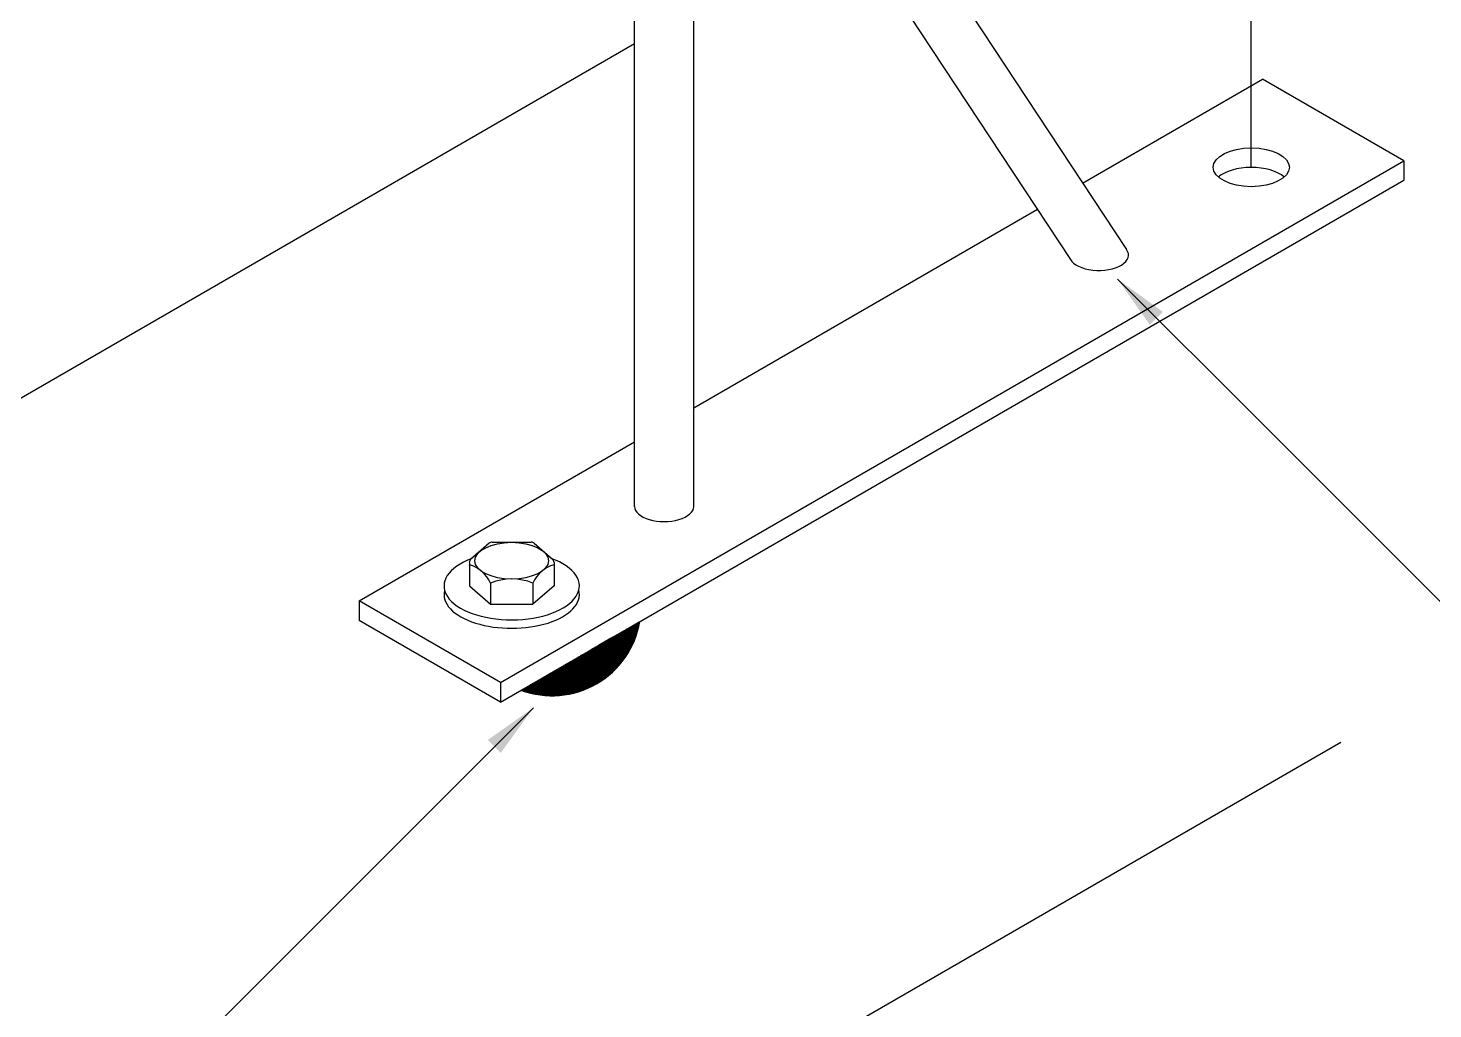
# Model space of a CAD drawing. Header units: millimetres. Extents: x -5986.9 to -5973.1, y -4697 to -4682.1.
# Drawn here: x -5982.581 to -5977.984, y -4690.92 to -4687.712 of the extents above; entities that cross this region are included whole.
import ezdxf

# ---------------------------------------------------------------- set-up
doc = ezdxf.new("R2010")
doc.units = ezdxf.units.MM
doc.header["$LTSCALE"] = 10
doc.linetypes.add('DASHDOT2', pattern=[0.5, 0.25, -0.125, 0, -0.125])
doc.layers.add('Termotécnica', color=7, linetype='Continuous')

msp = doc.modelspace()

# ---------------------------------------------------------------- linework, layer by layer
at = {"layer": 'Termotécnica', "color": 2}
for p, q in [((-5980.5968, -4689.2765), (-5980.5968, -4685.6498)), ((-5980.2605, -4686.5055), (-5978.9873, -4688.4366)), ((-5980.4028, -4689.2765), (-5980.4028, -4686.5943)), ((-5980.4028, -4686.5994), (-5979.1704, -4688.4686)), ((-5984.2676, -4689.8819), (-5980.5968, -4687.7626)), ((-5979.1306, -4688.2193), (-5978.5414, -4687.8791)), ((-5978.0795, -4688.1458), (-5978.5414, -4687.8791)), ((-5981.0356, -4689.8525), (-5978.0795, -4688.1458)), ((-5978.0795, -4688.1458), (-5978.0795, -4688.2098)), ((-5981.0356, -4689.9165), (-5978.0795, -4688.2098)), ((-5980.4028, -4688.9538), (-5979.2785, -4688.3047)), ((-5979.0158, -4688.533), (-5978.5444, -4689.0044)), ((-5978.5444, -4689.0044), (-5977.8321, -4689.7168)), ((-5981.4974, -4689.5858), (-5980.5968, -4689.0658)), ((-5981.0718, -4689.397), (-5981.1324, -4689.4495)), ((-5981.0627, -4689.3937), (-5980.9345, -4689.3937)), ((-5980.9255, -4689.397), (-5980.8649, -4689.4495)), ((-5981.1371, -4689.46), (-5981.1371, -4689.5368)), ((-5980.8601, -4689.46), (-5980.8601, -4689.5368)), ((-5981.0679, -4689.5274), (-5981.0679, -4689.5968)), ((-5980.9294, -4689.5274), (-5980.9294, -4689.5968)), ((-5981.1371, -4689.5368), (-5981.0679, -4689.5968)), ((-5980.8601, -4689.5368), (-5980.9294, -4689.5968)), ((-5981.4974, -4689.5858), (-5981.4974, -4689.6498)), ((-5981.0356, -4689.8525), (-5981.4974, -4689.5858)), ((-5981.0679, -4689.5968), (-5980.9294, -4689.5968)), ((-5981.0356, -4689.9165), (-5981.4974, -4689.6498)), ((-5981.0356, -4689.8525), (-5981.0356, -4689.9165)), ((-5980.9274, -4689.935), (-5982.4628, -4691.4705)), ((-5979.9152, -4690.9888), (-5978.2858, -4690.048))]:
    msp.add_line(p, q, dxfattribs=at)
at = {"layer": 'Termotécnica', "color": 1, "linetype": 'DASHDOT2'}
msp.add_line((-5978.5784, -4688.1671), (-5978.5784, -4687.1682), dxfattribs=at)
at = {"layer": 'Termotécnica', "color": 2}
for centre, radius, start, end in [((-5981.0627, -4689.4075), 0.0139, 90, 130.8835), ((-5980.9345, -4689.4075), 0.0139, 49.1154, 90), ((-5981.1233, -4689.46), 0.0139, 130.8835, 180), ((-5981.166, -4689.5708), 0.1073, 23.8935, 74.4182), ((-5980.8315, -4689.5706), 0.107, 105.499, 156.1892), ((-5980.8739, -4689.46), 0.0139, 0, 49.1154), ((-5980.9986, -4689.6987), 0.1848, 67.9752, 112.0031), ((-5980.8669, -4689.6042), 0.2916, 249.6625, 350.3652), ((-5980.8669, -4689.6042), 0.291, 249.6625, 350.2512), ((-5980.8669, -4689.6042), 0.2904, 249.8721, 350.1556), ((-5980.8669, -4689.6042), 0.2898, 249.9682, 350.0595), ((-5980.8669, -4689.6042), 0.2892, 250.0648, 349.9629), ((-5980.8669, -4689.6042), 0.2886, 250.162, 349.8657), ((-5980.8669, -4689.6042), 0.2881, 250.2597, 349.768), ((-5980.8669, -4689.6042), 0.2875, 250.3579, 349.6698), ((-5980.8669, -4689.6042), 0.2869, 250.4566, 349.5711), ((-5980.8669, -4689.6042), 0.2863, 250.556, 349.4717), ((-5980.8669, -4689.6042), 0.2857, 250.6558, 349.3719), ((-5980.8669, -4689.6042), 0.2852, 250.7563, 349.2714), ((-5980.8669, -4689.6042), 0.2846, 250.8572, 349.1705), ((-5980.8669, -4689.6042), 0.284, 250.9588, 349.0689), ((-5980.8669, -4689.6042), 0.2834, 251.0609, 348.9668), ((-5980.8669, -4689.6042), 0.2828, 251.1637, 348.864), ((-5980.8669, -4689.6042), 0.2822, 251.267, 348.7607), ((-5980.8669, -4689.6042), 0.2817, 251.3708, 348.6569), ((-5980.8669, -4689.6042), 0.2811, 251.4753, 348.5524), ((-5980.8669, -4689.6042), 0.2805, 251.5804, 348.4473), ((-5980.8669, -4689.6042), 0.2799, 251.6861, 348.3416), ((-5980.8669, -4689.6042), 0.2793, 251.7924, 348.2353), ((-5980.8669, -4689.6042), 0.2788, 251.8994, 348.1283), ((-5980.8669, -4689.6042), 0.2782, 252.0069, 348.0208), ((-5980.8669, -4689.6042), 0.2776, 252.1151, 347.9126), ((-5980.8669, -4689.6042), 0.277, 252.224, 347.8037), ((-5980.8669, -4689.6042), 0.2764, 252.3335, 347.6942), ((-5980.8669, -4689.6042), 0.2758, 252.4436, 347.5841), ((-5980.8669, -4689.6042), 0.2753, 252.5544, 347.4733), ((-5980.8669, -4689.6042), 0.2747, 252.6659, 347.3618), ((-5980.8669, -4689.6042), 0.2741, 252.778, 347.2497), ((-5980.8669, -4689.6042), 0.2735, 252.8908, 347.1369), ((-5980.8669, -4689.6042), 0.2729, 253.0044, 347.0233), ((-5980.8669, -4689.6042), 0.2724, 253.1186, 346.9091), ((-5980.8669, -4689.6042), 0.2718, 253.2335, 346.7942), ((-5980.8669, -4689.6042), 0.2712, 253.3491, 346.6786), ((-5980.8669, -4689.6042), 0.2706, 253.4654, 346.5622), ((-5980.8669, -4689.6042), 0.27, 253.5825, 346.4452), ((-5980.8669, -4689.6042), 0.2694, 253.7003, 346.3274), ((-5980.8669, -4689.6042), 0.2689, 253.8189, 346.2088), ((-5980.8669, -4689.6042), 0.2683, 253.9382, 346.0895), ((-5980.8669, -4689.6042), 0.2677, 254.0582, 345.9695), ((-5980.8669, -4689.6042), 0.2671, 254.1791, 345.8486), ((-5980.8669, -4689.6042), 0.2665, 254.3007, 345.727), ((-5980.8669, -4689.6042), 0.266, 254.4231, 345.6046), ((-5980.8669, -4689.6042), 0.2654, 254.5463, 345.4814), ((-5980.8669, -4689.6042), 0.2648, 254.6703, 345.3574), ((-5980.8669, -4689.6042), 0.2642, 254.7951, 345.2326), ((-5980.8669, -4689.6042), 0.2636, 254.9207, 345.107), ((-5980.8669, -4689.6042), 0.263, 255.0472, 344.9805), ((-5980.8669, -4689.6042), 0.2625, 255.1745, 344.8532), ((-5980.8669, -4689.6042), 0.2619, 255.3026, 344.7251), ((-5980.8669, -4689.6042), 0.2613, 255.4316, 344.5961), ((-5980.8669, -4689.6042), 0.2607, 255.5615, 344.4662), ((-5980.8669, -4689.6042), 0.2601, 255.6923, 344.3354), ((-5980.8669, -4689.6042), 0.2596, 255.824, 344.2037), ((-5980.8669, -4689.6042), 0.259, 255.9566, 344.0711), ((-5980.8669, -4689.6042), 0.2584, 256.0901, 343.9376), ((-5980.8669, -4689.6042), 0.2578, 256.2245, 343.8032), ((-5980.8669, -4689.6042), 0.2572, 256.3598, 343.6679), ((-5980.8669, -4689.6042), 0.2566, 256.4962, 343.5315), ((-5980.8669, -4689.6042), 0.2561, 256.6334, 343.3943), ((-5980.8669, -4689.6042), 0.2555, 256.7717, 343.256), ((-5980.8669, -4689.6042), 0.2549, 256.9109, 343.1168), ((-5980.8669, -4689.6042), 0.2543, 257.0512, 342.9765), ((-5980.8669, -4689.6042), 0.2537, 257.1925, 342.8352), ((-5980.8669, -4689.6042), 0.2537, 257.1925, 342.8352), ((-5980.8669, -4689.6042), 0.2532, 257.3348, 342.6929), ((-5980.8669, -4689.6042), 0.2526, 257.4781, 342.5496), ((-5980.8669, -4689.6042), 0.252, 257.6225, 342.4052), ((-5980.8669, -4689.6042), 0.2514, 257.7679, 342.2598), ((-5980.8669, -4689.6042), 0.2508, 257.9145, 342.1132), ((-5980.8669, -4689.6042), 0.2502, 258.0621, 341.9656), ((-5980.8669, -4689.6042), 0.2497, 258.2109, 341.8168), ((-5980.8669, -4689.6042), 0.2491, 258.3608, 341.6669), ((-5980.8669, -4689.6042), 0.2485, 258.5118, 341.5159), ((-5980.8669, -4689.6042), 0.2479, 258.664, 341.3637), ((-5980.8669, -4689.6042), 0.2473, 258.8174, 341.2103), ((-5980.8669, -4689.6042), 0.2468, 258.972, 341.0557), ((-5980.8669, -4689.6042), 0.2462, 259.1278, 340.8999), ((-5980.8669, -4689.6042), 0.2456, 259.2848, 340.7429), ((-5980.8669, -4689.6042), 0.245, 259.4431, 340.5846), ((-5980.8669, -4689.6042), 0.2444, 259.6027, 340.425), ((-5980.8669, -4689.6042), 0.2438, 259.7635, 340.2642), ((-5980.8669, -4689.6042), 0.2433, 259.9257, 340.102), ((-5980.8669, -4689.6042), 0.2427, 260.0891, 339.9386), ((-5980.8669, -4689.6042), 0.2421, 260.254, 339.7737), ((-5980.8669, -4689.6042), 0.2415, 260.4202, 339.6075), ((-5980.8669, -4689.6042), 0.2409, 260.5878, 339.4399), ((-5980.8669, -4689.6042), 0.2404, 260.7568, 339.2709), ((-5980.8669, -4689.6042), 0.2398, 260.9272, 339.1005), ((-5980.8669, -4689.6042), 0.2392, 261.0991, 338.9286), ((-5980.8669, -4689.6042), 0.2386, 261.2725, 338.7552), ((-5980.8669, -4689.6042), 0.238, 261.4474, 338.5803), ((-5980.8669, -4689.6042), 0.2374, 261.6238, 338.4039), ((-5980.8669, -4689.6042), 0.2369, 261.8018, 338.2259), ((-5980.8669, -4689.6042), 0.2363, 261.9814, 338.0463), ((-5980.8669, -4689.6042), 0.2357, 262.1625, 337.8651), ((-5980.8669, -4689.6042), 0.2351, 262.3454, 337.6823), ((-5980.8669, -4689.6042), 0.2345, 262.5299, 337.4978), ((-5980.8669, -4689.6042), 0.234, 262.7161, 337.3116), ((-5980.8669, -4689.6042), 0.2334, 262.904, 337.1237), ((-5980.8669, -4689.6042), 0.2328, 263.0937, 336.934), ((-5980.8669, -4689.6042), 0.2322, 263.2852, 336.7425), ((-5980.8669, -4689.6042), 0.2316, 263.4786, 336.5491), ((-5980.8669, -4689.6042), 0.231, 263.6737, 336.354), ((-5980.8669, -4689.6042), 0.2305, 263.8708, 336.1569), ((-5980.8669, -4689.6042), 0.2299, 264.0699, 335.9578), ((-5980.8669, -4689.6042), 0.2293, 264.2709, 335.7568), ((-5980.8669, -4689.6042), 0.2287, 264.4739, 335.5538), ((-5980.8669, -4689.6042), 0.2281, 264.679, 335.3487), ((-5980.8669, -4689.6042), 0.2276, 264.8861, 335.1416), ((-5980.8669, -4689.6042), 0.227, 265.0955, 334.9322), ((-5980.8669, -4689.6042), 0.2264, 265.307, 334.7207), ((-5980.8669, -4689.6042), 0.2258, 265.5207, 334.507), ((-5980.8669, -4689.6042), 0.2252, 265.7367, 334.291), ((-5980.8669, -4689.6042), 0.2246, 265.955, 334.0727), ((-5980.8669, -4689.6042), 0.2241, 266.1758, 333.8519), ((-5980.8669, -4689.6042), 0.2235, 266.3989, 333.6288), ((-5980.8669, -4689.6042), 0.2229, 266.6246, 333.4031), ((-5980.8669, -4689.6042), 0.2223, 266.8528, 333.1749), ((-5980.8669, -4689.6042), 0.2217, 267.0836, 332.9441), ((-5980.8669, -4689.6042), 0.2212, 267.3171, 332.7106), ((-5980.8669, -4689.6042), 0.2206, 267.5533, 332.4744), ((-5980.8669, -4689.6042), 0.22, 267.7923, 332.2354), ((-5980.8669, -4689.6042), 0.2194, 268.0342, 331.9935), ((-5980.8669, -4689.6042), 0.2188, 268.279, 331.7487), ((-5980.8669, -4689.6042), 0.2182, 268.5269, 331.5008), ((-5980.8669, -4689.6042), 0.2177, 268.7778, 331.2499), ((-5980.8669, -4689.6042), 0.2171, 269.032, 330.9957), ((-5980.8669, -4689.6042), 0.2165, 269.2894, 330.7383), ((-5980.8669, -4689.6042), 0.2159, 269.5502, 330.4775), ((-5980.8669, -4689.6042), 0.2153, 269.8144, 330.2133), ((-5980.8669, -4689.6042), 0.2148, 270.0822, 329.9455), ((-5980.8669, -4689.6042), 0.2142, 270.3537, 329.674), ((-5980.8669, -4689.6042), 0.2136, 270.6289, 329.3988), ((-5980.8669, -4689.6042), 0.213, 270.9081, 329.1196), ((-5980.8669, -4689.6042), 0.2124, 271.1912, 328.8365), ((-5980.8669, -4689.6042), 0.2118, 271.4785, 328.5492), ((-5980.8669, -4689.6042), 0.2113, 271.7701, 328.2576), ((-5980.8669, -4689.6042), 0.2107, 272.066, 327.9617), ((-5980.8669, -4689.6042), 0.2101, 272.3666, 327.6611), ((-5980.8669, -4689.6042), 0.2095, 272.6719, 327.3558), ((-5980.8669, -4689.6042), 0.2089, 272.9821, 327.0456), ((-5980.8669, -4689.6042), 0.2084, 273.2974, 326.7303), ((-5980.8669, -4689.6042), 0.2078, 273.618, 326.4097), ((-5980.8669, -4689.6042), 0.2072, 273.9441, 326.0836), ((-5980.8669, -4689.6042), 0.2066, 274.2758, 325.7519), ((-5980.8669, -4689.6042), 0.206, 274.6135, 325.4142), ((-5980.8669, -4689.6042), 0.2054, 274.9574, 325.0702), ((-5980.8669, -4689.6042), 0.2049, 275.3078, 324.7199), ((-5980.8669, -4689.6042), 0.2043, 275.665, 324.3627), ((-5980.8669, -4689.6042), 0.2037, 276.0292, 323.9985), ((-5980.8669, -4689.6042), 0.2031, 276.4008, 323.6269), ((-5980.8669, -4689.6042), 0.2025, 276.7802, 323.2475), ((-5980.8669, -4689.6042), 0.202, 277.1677, 322.86), ((-5980.8669, -4689.6042), 0.2014, 277.5639, 322.4638), ((-5980.8669, -4689.6042), 0.2008, 277.9692, 322.0585), ((-5980.8669, -4689.6042), 0.2002, 278.3842, 321.6435), ((-5980.8669, -4689.6042), 0.1996, 278.8093, 321.2184), ((-5980.8669, -4689.6042), 0.199, 279.2453, 320.7824), ((-5980.8669, -4689.6042), 0.1985, 279.6928, 320.3349), ((-5980.8669, -4689.6042), 0.1979, 280.1527, 319.875), ((-5980.8669, -4689.6042), 0.1973, 280.6259, 319.4018), ((-5980.8669, -4689.6042), 0.1967, 281.1134, 318.9143), ((-5980.8669, -4689.6042), 0.1961, 281.6162, 318.4115), ((-5980.8669, -4689.6042), 0.1956, 282.1359, 317.8918), ((-5980.8669, -4689.6042), 0.195, 282.6738, 317.3539), ((-5980.8669, -4689.6042), 0.1944, 283.2318, 316.7959), ((-5980.8669, -4689.6042), 0.1938, 283.8119, 316.2158), ((-5980.8669, -4689.6042), 0.1932, 284.4167, 315.611), ((-5980.8669, -4689.6042), 0.1926, 285.0491, 314.9786), ((-5980.8669, -4689.6042), 0.1921, 285.7129, 314.3148), ((-5980.8669, -4689.6042), 0.1915, 286.4126, 313.6151), ((-5980.8669, -4689.6042), 0.1909, 287.1543, 312.8734), ((-5980.8669, -4689.6042), 0.1903, 287.9455, 312.0822), ((-5980.8669, -4689.6042), 0.1897, 288.797, 311.2307), ((-5980.8669, -4689.6042), 0.1892, 289.7235, 310.3042), ((-5980.8669, -4689.6042), 0.1886, 290.7477, 309.28), ((-5980.8669, -4689.6042), 0.188, 291.9066, 308.1211), ((-5980.8669, -4689.6042), 0.1874, 293.2692, 306.7585), ((-5980.8669, -4689.6042), 0.1868, 294.9991, 305.0286), ((-5980.8669, -4689.6042), 0.1862, 297.8461, 302.1816)]:
    msp.add_arc(centre, radius, start, end, dxfattribs=at)
for centre, major_axis, ratio in [((-5978.5784, -4688.1671), (0.1247, 0), 0.509483), ((-5980.9986, -4689.4542), (-0.1203, 0), 0.500279)]:
    msp.add_ellipse(centre, major_axis=major_axis, ratio=ratio, dxfattribs=at)
for centre, major_axis, ratio, start_param, end_param in [((-5978.5784, -4688.2311), (-0.1247, 0), 0.509483, 3.66835, 5.761789), ((-5979.0772, -4688.4551), (-0.097, 0), 0.509483, 0.276196, 3.527182), ((-5980.4998, -4689.2765), (-0.097, 0), 0.509483, 0, 3.141593), ((-5980.9986, -4689.5368), (-0.2214, 0), 0.500279, 5.341755, 10.374591), ((-5980.9986, -4689.5645), (-0.2214, 0), 0.500279, 6.158562, 9.55174)]:
    msp.add_ellipse(centre, major_axis=major_axis, ratio=ratio, start_param=start_param, end_param=end_param, dxfattribs=at)
for points in [[(-5978.9106, -4688.6823), (-5978.8678, -4688.6401), (-5979.0158, -4688.533)], [(-5981.0767, -4690.0403), (-5981.0345, -4690.083), (-5980.9274, -4689.935)]]:
    msp.add_solid(points, dxfattribs=at)

doc.saveas('drawing.dxf')
